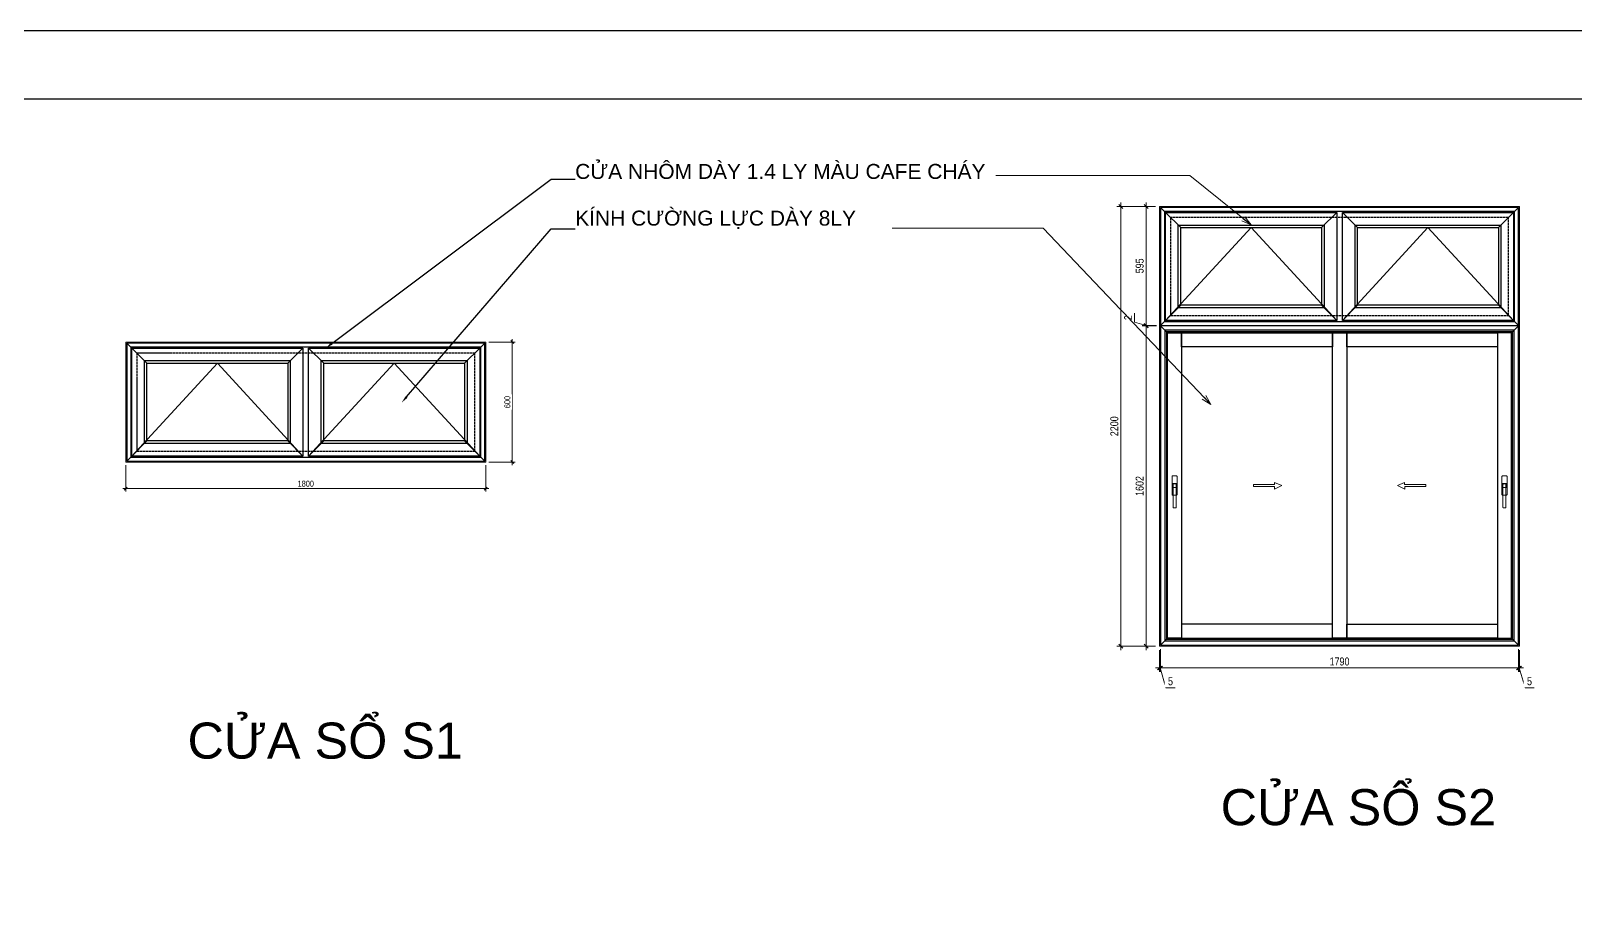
# Model space of a CAD drawing. Header units: millimetres. Extents: x 886808 to 1650903, y -1008069 to 230892.
# Drawn here: x 1621674 to 1637114, y -169107 to -160470 of the extents above; entities that cross this region are included whole.
import ezdxf
from ezdxf import colors
from ezdxf.entities.mleader import LeaderData, LeaderLine
from ezdxf.math import Vec2, Vec3

# ---------------------------------------------------------------- set-up
doc = ezdxf.new("R2010")
doc.units = ezdxf.units.MM
doc.linetypes.add('ACAD_ISO02W100', pattern=[15, 12, -3])
doc.layers.get('0').update_dxf_attribs({"lineweight": 0})
for name, color, linetype, lineweight in [('0___TUONG XAY MOI', 10, 'Continuous', 40), ('A-Wall', 113, 'Continuous', 30), ('A_Dim', 8, 'Continuous', 5), ('CỬA', 2, 'Continuous', 9), ('DIM', 149, 'Continuous', 13), ('DIM-EW', 142, 'Continuous', 5), ('KET CAU-WALL-EW', 14, 'Continuous', 15), ('PROFILE CAT-EW', 255, 'Continuous', 25), ('Q - TEN PHONG', 7, 'Continuous', 18), ('S17_Hidden', 63, 'ACAD_ISO02W100', 25)]:
    doc.layers.add(name, color=color, linetype=linetype, lineweight=lineweight)
doc.styles.add('ADP_HC_vni_HC', font='')
doc.styles.add('DAT', font='')
doc.styles.add('E1-R-0.8', font='arial.ttf', dxfattribs={"width": 0.8})
doc.styles.add('VNI-HELVE', font='')
doc.styles.get('ADP_HC_vni_HC').set_extended_font_data('VNI-Helve-Condense')
doc.styles.get('DAT').set_extended_font_data('VNI-Helve')
doc.styles.get('VNI-HELVE').set_extended_font_data('VNI-Helve-Condense')
doc.dimstyles.new('1-100 X2', dxfattribs={"dimtxt": 110, "dimasz": 75, "dimexe": 75, "dimexo": 150, "dimgap": 45, "dimtad": 1, "dimdec": 0, "dimrnd": 5, "dimzin": 0, "dimtxsty": 'VNI-HELVE', "dimblk": 'ARCHTICK', "dimcen": 50, "dimdle": 60, "dimclrd": 256, "dimclre": 256, "dimclrt": 2, "dimadec": 0, "dimazin": 0, "dimtfac": 1, "dimtdec": 0, "dimtix": 1, "dimtmove": 1, "dimatfit": 3, "dimldrblk": 'OPEN30', "dimfxl": 900, "dimtolj": 1, "dimtzin": 0, "dimlwd": 13, "dimlwe": 13, "dimarcsym": 1})
doc.dimstyles.new('EWS-1', dxfattribs={"dimtxt": 2, "dimasz": 1, "dimexe": 1, "dimexo": 1, "dimgap": 1.5, "dimtad": 1, "dimdec": 1, "dimzin": 9, "dimtxsty": 'E1-R-0.8', "dimblk": 'OBLIQUE', "dimcen": 1, "dimdle": 1, "dimclrd": 8, "dimclre": 8, "dimclrt": 256, "dimadec": 0, "dimazin": 2, "dimtfac": 1, "dimtdec": 1, "dimtix": 1, "dimtmove": 2, "dimatfit": 3, "dimfxl": 0, "dimtolj": 1, "dimlwd": 9, "dimlwe": 9, "dimarcsym": 0})

# ---------------------------------------------------------------- blocks, each defined once
blk = doc.blocks.new('ÈGERGER')
at = {"layer": 'A-Wall', "linetype": 'Continuous', "transparency": 33554636}
blk.add_line((-179936, -849840), (-132098, -849840), dxfattribs=at)
at = {"layer": 'Defpoints', "transparency": 33554636}
blk.add_lwpolyline([(-181644, -884626), (-131244, -884626), (-131244, -848986), (-181644, -848986)], close=True, dxfattribs=at)
blk = doc.blocks.new('_Oblique')
at = {"color": 0, "linetype": 'ByBlock', "lineweight": -2}
blk.add_line((-0.5, -0.5), (0.5, 0.5), dxfattribs=at)
blk = doc.blocks.new('*D958')
at = {"layer": 'Defpoints', "color": 0, "transparency": 16777216}
for p in [(2184.9, 1573.8), (2317.2, 1573.8), (2184.9, 973.3)]:
    blk.add_point(p, dxfattribs=at)
at = {"layer": 'DIM-EW', "color": 8, "lineweight": 9, "transparency": 16777216}
for p, q in [((2199.9, 1573.8), (2332.2, 1573.8)), ((2317.2, 958.3), (2317.2, 1588.8)), ((2199.9, 973.3), (2332.2, 973.3))]:
    blk.add_line(p, q, dxfattribs=at)
at = {"layer": 'DIM-EW', "color": 8, "lineweight": 9, "transparency": 16777216, "xscale": 15, "yscale": 15, "zscale": 15}
for p, rotation in [((2317.2, 1573.8), 90), ((2317.2, 973.3), 270)]:
    blk.add_blockref('_Oblique', p, dxfattribs=dict(at, rotation=rotation))
at = {"layer": 'DIM-EW', "transparency": 16777216, "insert": (2292.9, 1273.5), "char_height": 30, "attachment_point": 5, "rotation": 90, "style": 'E1-R-0.8', "bg_fill": 3, "box_fill_scale": 1.25, "bg_fill_color": 256, "bg_fill_true_color": 13158600, "bg_fill_transparency": 0}
blk.add_mtext('\\A1;600', dxfattribs=at)
blk = doc.blocks.new('*D959')
at = {"layer": 'Defpoints', "color": 0, "transparency": 16777216}
for p in [(385.1, 973.3), (2184.9, 973.3), (385.1, 840.7)]:
    blk.add_point(p, dxfattribs=at)
at = {"layer": 'DIM-EW', "color": 8, "lineweight": 9, "transparency": 16777216}
for p, q in [((385.1, 958.3), (385.1, 825.7)), ((2184.9, 958.3), (2184.9, 825.7)), ((2199.9, 840.7), (370.1, 840.7))]:
    blk.add_line(p, q, dxfattribs=at)
at = {"layer": 'DIM-EW', "color": 8, "lineweight": 9, "transparency": 16777216, "xscale": 15, "yscale": 15, "zscale": 15, "rotation": 180}
blk.add_blockref('_Oblique', (385.1, 840.7), dxfattribs=at)
at = {"layer": 'DIM-EW', "color": 8, "lineweight": 9, "transparency": 16777216, "xscale": 15, "yscale": 15, "zscale": 15}
blk.add_blockref('_Oblique', (2184.9, 840.7), dxfattribs=at)
at = {"layer": 'DIM-EW', "transparency": 16777216, "insert": (1285, 865.1), "char_height": 30, "attachment_point": 5, "style": 'E1-R-0.8', "bg_fill": 3, "box_fill_scale": 1.25, "bg_fill_color": 256, "bg_fill_true_color": 13158600, "bg_fill_transparency": 0}
blk.add_mtext('\\A1;1800', dxfattribs=at)
blk = doc.blocks.new('TAY KHOA GAT')
at = {"layer": 'CỬA'}
for points in [[(-8, 48), (8, 48, -0.414214), (13, 43), (13, -43, -0.414214), (8, -48), (-8, -48, -0.414214), (-13, -43), (-13, 43, -0.414214)], [(-8, -10), (8, -10, 0.414214), (10, -8), (10, 8, 0.414214), (8, 10), (-8, 10, 0.414214), (-10, 8), (-10, -8, 0.414214)], [(-5.5, 7.8), (5.5, 7.8, -0.414214), (7.5, 5.8), (7.5, -110, -0.414214), (5.5, -112), (-5.5, -112, -0.414214), (-7.5, -110), (-7.5, 5.8, -0.414214)]]:
    blk.add_lwpolyline(points, format="xyb", close=True, dxfattribs=at)
blk = doc.blocks.new('*D951')
at = {"layer": 'Defpoints', "color": 0, "transparency": 16777216}
for p in [(465.5, 1698.4), (470.5, 1703.4)]:
    blk.add_point(p, dxfattribs=at)
at = {"layer": 'DIM-EW', "color": 8, "lineweight": 9, "transparency": 16777216}
for p, q in [((465.5, 1678.4), (465.5, 1569.3)), ((470.5, 1683.4), (470.5, 1569.3)), ((465.5, 1589.3), (445.5, 1589.3)), ((468, 1589.3), (497.7, 1490.3)), ((470.5, 1589.3), (490.5, 1589.3)), ((497.7, 1490.3), (542.9, 1490.3))]:
    blk.add_line(p, q, dxfattribs=at)
at = {"layer": 'DIM-EW', "transparency": 16777216, "insert": (520.3, 1522.6), "char_height": 40, "attachment_point": 5, "style": 'E1-R-0.8', "bg_fill": 3, "box_fill_scale": 1.25, "bg_fill_color": 256, "bg_fill_true_color": 13158600, "bg_fill_transparency": 0}
blk.add_mtext('\\A1;5', dxfattribs=at)
at = {"layer": 'Defpoints', "color": 0, "transparency": 16777216}
blk.add_point((470.5, 1589.3), dxfattribs=at)
at = {"layer": 'DIM-EW', "color": 8, "lineweight": 9, "transparency": 16777216}
blk.add_line((465.5, 1589.3), (470.5, 1589.3), dxfattribs=at)
at = {"layer": 'DIM-EW', "color": 8, "lineweight": 9, "transparency": 16777216, "xscale": 20, "yscale": 20, "zscale": 20}
blk.add_blockref('_Oblique', (465.5, 1589.3), dxfattribs=at)
at = {"layer": 'DIM-EW', "color": 8, "lineweight": 9, "transparency": 16777216, "xscale": 20, "yscale": 20, "zscale": 20, "rotation": 180}
blk.add_blockref('_Oblique', (470.5, 1589.3), dxfattribs=at)
blk = doc.blocks.new('*D952')
at = {"layer": 'Defpoints', "color": 0, "transparency": 16777216}
for p in [(470.5, 1703.4), (2260.3, 1703.4), (2260.3, 1589.3)]:
    blk.add_point(p, dxfattribs=at)
at = {"layer": 'DIM-EW', "color": 8, "lineweight": 9, "transparency": 16777216}
for p, q in [((470.5, 1683.4), (470.5, 1569.3)), ((2260.3, 1683.4), (2260.3, 1569.3)), ((450.5, 1589.3), (2280.3, 1589.3))]:
    blk.add_line(p, q, dxfattribs=at)
at = {"layer": 'DIM-EW', "color": 8, "lineweight": 9, "transparency": 16777216, "xscale": 20, "yscale": 20, "zscale": 20, "rotation": 180}
blk.add_blockref('_Oblique', (470.5, 1589.3), dxfattribs=at)
at = {"layer": 'DIM-EW', "color": 8, "lineweight": 9, "transparency": 16777216, "xscale": 20, "yscale": 20, "zscale": 20}
blk.add_blockref('_Oblique', (2260.3, 1589.3), dxfattribs=at)
at = {"layer": 'DIM-EW', "transparency": 16777216, "insert": (1365.4, 1621.7), "char_height": 40, "attachment_point": 5, "style": 'E1-R-0.8', "bg_fill": 3, "box_fill_scale": 1.25, "bg_fill_color": 256, "bg_fill_true_color": 13158600, "bg_fill_transparency": 0}
blk.add_mtext('\\A1;1790', dxfattribs=at)
blk = doc.blocks.new('*D953')
at = {"layer": 'Defpoints', "color": 0, "transparency": 16777216}
for p in [(2260.3, 1703.4), (2265.3, 1698.4)]:
    blk.add_point(p, dxfattribs=at)
at = {"layer": 'DIM-EW', "color": 8, "lineweight": 9, "transparency": 16777216}
for p, q in [((2260.3, 1683.4), (2260.3, 1569.3)), ((2265.3, 1678.4), (2265.3, 1569.3)), ((2260.3, 1589.3), (2240.3, 1589.3)), ((2262.8, 1589.3), (2292.5, 1490.3)), ((2265.3, 1589.3), (2285.3, 1589.3)), ((2292.5, 1490.3), (2337.7, 1490.3))]:
    blk.add_line(p, q, dxfattribs=at)
at = {"layer": 'DIM-EW', "transparency": 16777216, "insert": (2315.1, 1522.6), "char_height": 40, "attachment_point": 5, "style": 'E1-R-0.8', "bg_fill": 3, "box_fill_scale": 1.25, "bg_fill_color": 256, "bg_fill_true_color": 13158600, "bg_fill_transparency": 0}
blk.add_mtext('\\A1;5', dxfattribs=at)
at = {"layer": 'Defpoints', "color": 0, "transparency": 16777216}
blk.add_point((2265.3, 1589.3), dxfattribs=at)
at = {"layer": 'DIM-EW', "color": 8, "lineweight": 9, "transparency": 16777216}
blk.add_line((2260.3, 1589.3), (2265.3, 1589.3), dxfattribs=at)
at = {"layer": 'DIM-EW', "color": 8, "lineweight": 9, "transparency": 16777216, "xscale": 20, "yscale": 20, "zscale": 20}
blk.add_blockref('_Oblique', (2260.3, 1589.3), dxfattribs=at)
at = {"layer": 'DIM-EW', "color": 8, "lineweight": 9, "transparency": 16777216, "xscale": 20, "yscale": 20, "zscale": 20, "rotation": 180}
blk.add_blockref('_Oblique', (2265.3, 1589.3), dxfattribs=at)
blk = doc.blocks.new('*D954')
at = {"layer": 'Defpoints', "color": 0, "transparency": 16777216}
for p in [(272.2, 3898.4), (465.5, 3898.4), (465.5, 1698.4)]:
    blk.add_point(p, dxfattribs=at)
at = {"layer": 'DIM-EW', "color": 8, "lineweight": 9, "transparency": 16777216}
for p, q in [((445.5, 3898.4), (252.2, 3898.4)), ((272.2, 1678.4), (272.2, 3918.4)), ((445.5, 1698.4), (252.2, 1698.4))]:
    blk.add_line(p, q, dxfattribs=at)
at = {"layer": 'DIM-EW', "color": 8, "lineweight": 9, "transparency": 16777216, "xscale": 20, "yscale": 20, "zscale": 20}
for p, rotation in [((272.2, 3898.4), 90), ((272.2, 1698.4), 270)]:
    blk.add_blockref('_Oblique', p, dxfattribs=dict(at, rotation=rotation))
at = {"layer": 'DIM-EW', "transparency": 16777216, "insert": (239.7, 2798.4), "char_height": 40, "attachment_point": 5, "rotation": 90, "style": 'E1-R-0.8', "bg_fill": 3, "box_fill_scale": 1.25, "bg_fill_color": 256, "bg_fill_true_color": 13158600, "bg_fill_transparency": 0}
blk.add_mtext('\\A1;2200', dxfattribs=at)
blk = doc.blocks.new('*D955')
at = {"layer": 'Defpoints', "color": 0, "transparency": 16777216}
for p in [(398.8, 3300.9), (470.5, 3300.9), (465.5, 1698.4)]:
    blk.add_point(p, dxfattribs=at)
at = {"layer": 'DIM-EW', "color": 8, "lineweight": 9, "transparency": 16777216}
for p, q in [((398.8, 1678.4), (398.8, 3320.9)), ((450.5, 3300.9), (378.8, 3300.9)), ((445.5, 1698.4), (378.8, 1698.4))]:
    blk.add_line(p, q, dxfattribs=at)
at = {"layer": 'DIM-EW', "color": 8, "lineweight": 9, "transparency": 16777216, "xscale": 20, "yscale": 20, "zscale": 20}
for p, rotation in [((398.8, 3300.9), 90), ((398.8, 1698.4), 270)]:
    blk.add_blockref('_Oblique', p, dxfattribs=dict(at, rotation=rotation))
at = {"layer": 'DIM-EW', "transparency": 16777216, "insert": (366.3, 2499.7), "char_height": 40, "attachment_point": 5, "rotation": 90, "style": 'E1-R-0.8', "bg_fill": 3, "box_fill_scale": 1.25, "bg_fill_color": 256, "bg_fill_true_color": 13158600, "bg_fill_transparency": 0}
blk.add_mtext('\\A1;1602', dxfattribs=at)
blk = doc.blocks.new('*D956')
at = {"layer": 'Defpoints', "color": 0, "transparency": 16777216}
for p in [(398.8, 3302.9), (470.5, 3302.9), (470.5, 3300.9)]:
    blk.add_point(p, dxfattribs=at)
at = {"layer": 'DIM-EW', "color": 8, "lineweight": 9, "transparency": 16777216}
for p, q in [((340.7, 3319.4), (340.7, 3364.5)), ((398.8, 3302.9), (398.8, 3322.9)), ((398.8, 3301.9), (340.7, 3319.4)), ((450.5, 3302.9), (378.8, 3302.9)), ((450.5, 3300.9), (378.8, 3300.9)), ((398.8, 3300.9), (398.8, 3302.9)), ((398.8, 3300.9), (398.8, 3280.9))]:
    blk.add_line(p, q, dxfattribs=at)
at = {"layer": 'DIM-EW', "color": 8, "lineweight": 9, "transparency": 16777216, "xscale": 20, "yscale": 20, "zscale": 20}
for p, rotation in [((398.8, 3302.9), 270), ((398.8, 3300.9), 90)]:
    blk.add_blockref('_Oblique', p, dxfattribs=dict(at, rotation=rotation))
at = {"layer": 'DIM-EW', "transparency": 16777216, "insert": (308.6, 3342), "char_height": 40, "attachment_point": 5, "rotation": 90, "style": 'E1-R-0.8', "bg_fill": 3, "box_fill_scale": 1.25, "bg_fill_color": 256, "bg_fill_true_color": 13158600, "bg_fill_transparency": 0}
blk.add_mtext('\\A1;2', dxfattribs=at)
blk = doc.blocks.new('*D957')
at = {"layer": 'Defpoints', "color": 0, "transparency": 16777216}
for p in [(398.8, 3898.4), (465.5, 3898.4), (470.5, 3302.9)]:
    blk.add_point(p, dxfattribs=at)
at = {"layer": 'DIM-EW', "color": 8, "lineweight": 9, "transparency": 16777216}
for p, q in [((445.5, 3898.4), (378.8, 3898.4)), ((398.8, 3282.9), (398.8, 3918.4)), ((450.5, 3302.9), (378.8, 3302.9))]:
    blk.add_line(p, q, dxfattribs=at)
at = {"layer": 'DIM-EW', "color": 8, "lineweight": 9, "transparency": 16777216, "xscale": 20, "yscale": 20, "zscale": 20}
for p, rotation in [((398.8, 3898.4), 90), ((398.8, 3302.9), 270)]:
    blk.add_blockref('_Oblique', p, dxfattribs=dict(at, rotation=rotation))
at = {"layer": 'DIM-EW', "transparency": 16777216, "insert": (366.3, 3600.7), "char_height": 40, "attachment_point": 5, "rotation": 90, "style": 'E1-R-0.8', "bg_fill": 3, "box_fill_scale": 1.25, "bg_fill_color": 256, "bg_fill_true_color": 13158600, "bg_fill_transparency": 0}
blk.add_mtext('\\A1;595', dxfattribs=at)
blk = doc.blocks.new('_ArchTick')
at = {"color": 0, "linetype": 'ByBlock', "const_width": 0.15}
blk.add_lwpolyline([(-0.5, -0.5), (0.5, 0.5)], dxfattribs=at)
blk = doc.blocks.new('A$C37DC7DD8')
at = {"layer": 'DIM', "color": 250, "transparency": 33554636}
for points in [[(415.1, 1003.3), (842.9, 1467.8), (1270.7, 1003.3)], [(1299.3, 1003.3), (1727.1, 1467.8), (2154.9, 1003.3)]]:
    blk.add_lwpolyline(points, dxfattribs=at)
at = {"layer": 'KET CAU-WALL-EW', "transparency": 33554636}
blk.add_lwpolyline([(2184.9, 1573.8), (385.1, 1573.8), (385.1, 973.3), (2184.9, 973.3)], close=True, dxfattribs=at)
at = {"layer": 'PROFILE CAT-EW', "transparency": 33554636}
for p, q in [((440.1, 1518.8), (390.1, 1568.8)), ((2129.9, 1518.8), (2179.9, 1568.8)), ((415.1, 1543.8), (491.1, 1467.8)), ((1194.7, 1467.8), (1270.7, 1543.8)), ((1299.3, 1543.8), (1375.3, 1467.8)), ((2078.9, 1467.8), (2154.9, 1543.8)), ((415.1, 1003.3), (491.1, 1079.3)), ((1270.7, 1003.3), (1194.7, 1079.3)), ((1375.3, 1079.3), (1299.3, 1003.3)), ((2078.9, 1079.3), (2154.9, 1003.3)), ((390.1, 978.3), (410.1, 998.3)), ((2159.9, 998.3), (2179.9, 978.3))]:
    blk.add_line(p, q, dxfattribs=at)
for points in [[(390.1, 978.3), (2179.9, 978.3), (2179.9, 1568.8), (390.1, 1568.8)], [(410.1, 998.3), (2159.9, 998.3), (2159.9, 1548.8), (410.1, 1548.8)], [(415.1, 1543.8), (1270.7, 1543.8), (1270.7, 1003.3), (415.1, 1003.3)], [(1194.7, 1079.3), (491.1, 1079.3), (491.1, 1467.8), (1194.7, 1467.8)], [(1299.3, 1543.8), (2154.9, 1543.8), (2154.9, 1003.3), (1299.3, 1003.3)], [(2078.9, 1079.3), (1375.3, 1079.3), (1375.3, 1467.8), (2078.9, 1467.8)]]:
    blk.add_lwpolyline(points, close=True, dxfattribs=at)
at = {"layer": 'PROFILE CAT-EW', "color": 4, "transparency": 33554636}
for points in [[(1207.5, 1066.5), (478.3, 1066.5), (478.3, 1480.6), (1207.5, 1480.6)], [(2091.7, 1066.5), (1362.5, 1066.5), (1362.5, 1480.6), (2091.7, 1480.6)]]:
    blk.add_lwpolyline(points, close=True, dxfattribs=at)
at = {"layer": 'S17_Hidden', "transparency": 33554636}
blk.add_lwpolyline([(2129.9, 1518.8), (440.1, 1518.8), (440.1, 1028.3), (2129.9, 1028.3)], close=True, dxfattribs=at)
at = {"layer": 'DIM-EW', "transparency": 33554636}
dim = blk.add_linear_dim(base=(2317.2063059, 1573.7999469), p1=(2184.9143523, 973.2999469), p2=(2184.9143523, 1573.7999469), angle=90, dimstyle='EWS-1', override={"dimscale": 15, "dimgap": 0.6, "dimdec": 0, "dimtdec": 0, "dimtix": 0, "dimtofl": 0, "dimtmove": 1, "dimtfill": 1}, dxfattribs=at)
dim.commit()
dim.dimension.update_dxf_attribs({"geometry": '*D958', "text_midpoint": (2292.8891163, 1273.5499469)})
dim = blk.add_linear_dim(base=(385.1, 840.7), p1=(2184.9, 973.3), p2=(385.1, 973.3), dimstyle='EWS-1', override={"dimscale": 15, "dimgap": 0.6, "dimdec": 0, "dimtdec": 0, "dimtix": 0, "dimtofl": 0, "dimtmove": 1, "dimtfill": 1}, dxfattribs=at)
dim.commit()
dim.dimension.update_dxf_attribs({"geometry": '*D959', "text_midpoint": (1285, 865.1)})
blk = doc.blocks.new('A$C19445196')
at = {"layer": 'CỬA', "transparency": 33554636}
for points in [[(1039.7, 2497.8), (1039.7, 2484.3), (1076.2, 2502.8), (1040.7, 2517.8), (1040.7, 2507.8), (934.7, 2507.8), (934.7, 2497.8)], [(1691.2, 2497.8), (1691.2, 2484.3), (1654.7, 2502.8), (1690.2, 2517.8), (1690.2, 2507.8), (1796.2, 2507.8), (1796.2, 2497.8)]]:
    blk.add_lwpolyline(points, close=True, dxfattribs=at)
at = {"layer": 'DIM', "color": 250, "transparency": 33554636}
for points in [[(495.5, 3327.9), (923.3, 3792.4), (1351.1, 3327.9)], [(1379.7, 3327.9), (1807.5, 3792.4), (2235.3, 3327.9)]]:
    blk.add_lwpolyline(points, dxfattribs=at)
at = {"layer": 'DIM-EW', "transparency": 33554636}
blk.add_lwpolyline([(2260.3, 3302.9), (470.5, 3302.9), (470.5, 3300.9), (2260.3, 3300.9)], close=True, dxfattribs=at)
at = {"layer": 'KET CAU-WALL-EW', "transparency": 33554636}
blk.add_lwpolyline([(2265.3, 3898.4), (465.5, 3898.4), (465.5, 1698.4), (2265.3, 1698.4)], close=True, dxfattribs=at)
at = {"layer": 'PROFILE CAT-EW', "transparency": 33554636}
for p, q in [((520.5, 3843.4), (470.5, 3893.4)), ((495.5, 3868.4), (571.5, 3792.4)), ((1275.1, 3792.4), (1351.1, 3868.4)), ((1379.7, 3868.4), (1455.7, 3792.4)), ((2159.3, 3792.4), (2235.3, 3868.4)), ((2210.3, 3843.4), (2260.3, 3893.4)), ((495.5, 3327.9), (571.5, 3403.9)), ((1351.1, 3327.9), (1275.1, 3403.9)), ((1455.7, 3403.9), (1379.7, 3327.9)), ((2159.3, 3403.9), (2235.3, 3327.9)), ((470.5, 3302.9), (490.5, 3322.9)), ((2240.3, 3322.9), (2260.3, 3302.9))]:
    blk.add_line(p, q, dxfattribs=at)
for points in [[(470.5, 3302.9), (2260.3, 3302.9), (2260.3, 3893.4), (470.5, 3893.4)], [(490.5, 3322.9), (2240.3, 3322.9), (2240.3, 3873.4), (490.5, 3873.4)], [(495.5, 3868.4), (1351.1, 3868.4), (1351.1, 3327.9), (495.5, 3327.9)], [(1379.7, 3868.4), (2235.3, 3868.4), (2235.3, 3327.9), (1379.7, 3327.9)], [(1275.1, 3403.9), (571.5, 3403.9), (571.5, 3792.4), (1275.1, 3792.4)], [(2159.3, 3403.9), (1455.7, 3403.9), (1455.7, 3792.4), (2159.3, 3792.4)], [(2260.3, 3300.9), (470.5, 3300.9), (470.5, 1703.4), (2260.3, 1703.4)], [(492.7, 1725.6), (2238.1, 1725.6), (2238.1, 3278.7), (492.7, 3278.7)], [(575.9, 1738.8), (505.9, 1738.8), (505.9, 3265.5), (575.9, 3265.5)], [(1329.8, 3195.5), (575.9, 3195.5), (575.9, 3265.5), (1329.8, 3265.5)], [(1401.1, 1738.8), (1329.8, 1738.8), (1329.8, 3265.5), (1401.1, 3265.5)], [(2154.9, 3195.5), (1401.1, 3195.5), (1401.1, 3265.5), (2154.9, 3265.5)], [(2224.9, 3265.5), (2154.9, 3265.5), (2154.9, 1738.8), (2224.9, 1738.8)], [(1329.8, 1808.8), (575.9, 1808.8), (575.9, 1738.8), (1329.8, 1738.8)], [(1401.1, 1808.8), (2154.9, 1808.8), (2154.9, 1738.8), (1401.1, 1738.8)]]:
    blk.add_lwpolyline(points, close=True, dxfattribs=at)
at = {"layer": 'PROFILE CAT-EW', "color": 4, "transparency": 33554636}
for points in [[(1287.9, 3391.1), (558.7, 3391.1), (558.7, 3805.2), (1287.9, 3805.2)], [(2172.1, 3391.1), (1442.9, 3391.1), (1442.9, 3805.2), (2172.1, 3805.2)]]:
    blk.add_lwpolyline(points, close=True, dxfattribs=at)
at = {"layer": 'PROFILE CAT-EW', "transparency": 33554636, "flags": 128}
for points in [[(505.9, 3265.5), (470.5, 3300.9)], [(2224.9, 3265.5), (2260.3, 3300.9)], [(470.5, 1703.4), (505.9, 1738.8)], [(2260.3, 1703.4), (2224.9, 1738.8)]]:
    blk.add_lwpolyline(points, dxfattribs=at)
blk.add_lwpolyline([(2229.9, 3270.5), (500.9, 3270.5), (500.9, 1733.8), (2229.9, 1733.8)], close=True, dxfattribs=at)
at = {"layer": 'S17_Hidden', "transparency": 33554636}
blk.add_lwpolyline([(2210.3, 3843.4), (520.5, 3843.4), (520.5, 3352.9), (2210.3, 3352.9)], close=True, dxfattribs=at)
at = {"layer": 'DIM-EW', "transparency": 33554636}
blk.add_blockref('TAY KHOA GAT', (540.9, 2502.2), dxfattribs=at)
at = {"layer": 'DIM-EW', "transparency": 33554636, "xscale": -1}
blk.add_blockref('TAY KHOA GAT', (2190, 2502.2), dxfattribs=at)
at = {"layer": 'DIM-EW', "transparency": 33554636}
dim = blk.add_linear_dim(base=(470.5, 1589.3), p1=(465.5, 1698.4), p2=(470.5, 1703.4), dimstyle='EWS-1', override={"dimscale": 20, "dimgap": 0.6, "dimdec": 0, "dimtdec": 0, "dimtix": 0, "dimtofl": 0, "dimtmove": 1, "dimtfill": 1}, dxfattribs=at)
dim.commit()
dim.dimension.update_dxf_attribs({"geometry": '*D951', "text_midpoint": (509.7, 1522.6)})
dim = blk.add_linear_dim(base=(2260.3, 1589.3), p1=(470.5, 1703.4), p2=(2260.3, 1703.4), dimstyle='EWS-1', override={"dimscale": 20, "dimgap": 0.6, "dimdec": 0, "dimtdec": 0, "dimtix": 0, "dimtofl": 0, "dimtmove": 1, "dimtfill": 1}, dxfattribs=at)
dim.commit()
dim.dimension.update_dxf_attribs({"geometry": '*D952', "text_midpoint": (1365.4, 1621.7)})
dim = blk.add_linear_dim(base=(272.2, 3898.4), p1=(465.5, 1698.4), p2=(465.5, 3898.4), angle=90, dimstyle='EWS-1', override={"dimscale": 20, "dimgap": 0.6, "dimdec": 0, "dimtdec": 0, "dimtix": 0, "dimtofl": 0, "dimtmove": 1, "dimtfill": 1}, dxfattribs=at)
dim.commit()
dim.dimension.update_dxf_attribs({"geometry": '*D954', "text_midpoint": (239.7, 2798.4)})
dim = blk.add_linear_dim(base=(2265.3, 1589.3), p1=(2260.3, 1703.4), p2=(2265.3, 1698.4), dimstyle='EWS-1', override={"dimscale": 20, "dimgap": 0.6, "dimdec": 0, "dimtdec": 0, "dimtix": 0, "dimtofl": 0, "dimtmove": 1, "dimtfill": 1}, dxfattribs=at)
dim.commit()
dim.dimension.update_dxf_attribs({"geometry": '*D953', "text_midpoint": (2304.5, 1522.6)})
dim = blk.add_linear_dim(base=(398.75002, 3300.9283), p1=(465.4652, 1698.42831), p2=(470.4652, 3300.9283), angle=90, dimstyle='EWS-1', override={"dimscale": 20, "dimgap": 0.6, "dimdec": 0, "dimtdec": 0, "dimtix": 0, "dimtofl": 0, "dimtmove": 1, "dimtfill": 1}, dxfattribs=at)
dim.commit()
dim.dimension.update_dxf_attribs({"geometry": '*D955', "text_midpoint": (366.3271, 2499.67831)})
dim = blk.add_linear_dim(base=(398.8, 3302.9), p1=(470.5, 3300.9), p2=(470.5, 3302.9), angle=90, dimstyle='EWS-1', override={"dimscale": 20, "dimgap": 0.6, "dimdec": 0, "dimtdec": 0, "dimtix": 0, "dimtofl": 0, "dimtmove": 1, "dimtfill": 1}, dxfattribs=at)
dim.commit()
dim.dimension.update_dxf_attribs({"geometry": '*D956', "text_midpoint": (308.6, 3331.4)})
dim = blk.add_linear_dim(base=(398.7500167, 3898.428313), p1=(470.4651964, 3302.928313), p2=(465.4651964, 3898.428313), angle=90, dimstyle='EWS-1', override={"dimscale": 20, "dimgap": 0.6, "dimdec": 0, "dimtdec": 0, "dimtix": 0, "dimtofl": 0, "dimtmove": 1, "dimtfill": 1}, dxfattribs=at)
dim.commit()
dim.dimension.update_dxf_attribs({"geometry": '*D957', "text_midpoint": (366.3270972, 3600.678313)})

msp = doc.modelspace()

# ---------------------------------------------------------------- block references
at = {"layer": '0___TUONG XAY MOI', "transparency": 33554636, "xscale": 0.7972382581455364, "yscale": 0.7972382581455364, "zscale": 0.7972382581455364}
msp.add_blockref('ÈGERGER', (1755535.8, 516373.7), dxfattribs=at)

# ---------------------------------------------------------------- texts
at = {"layer": 'Q - TEN PHONG', "transparency": 33554636, "char_height": 360.601, "width": 9532.288, "attachment_point": 2, "style": 'DAT'}
for s, insert in [('{\\fArial|b0|i0|c0|p34;CỬA SỔ S1}', (1624617, -167390.5)), ('{\\fArial|b0|i0|c0|p34;CỬA SỔ S2}', (1634946.4, -168056.4))]:
    msp.add_mtext(s, dxfattribs=dict(at, insert=insert))

# ---------------------------------------------------------------- next in the draw order: block references
at = {"layer": 'A_Dim', "transparency": 33554636, "xscale": 2, "yscale": 2, "zscale": 2}
for name, p in [('A$C19445196', (1632027.6, -170023)), ('A$C37DC7DD8', (1621852.4, -166730.8))]:
    msp.add_blockref(name, p, dxfattribs=at)

# ---------------------------------------------------------------- next in the draw order: leaders
at = {"transparency": 33554636}
for points in [[(1633874.1, -162412.5), (1633261.9, -161918), (1631321.9, -161918)], [(1633472.9, -164209), (1631794.7, -162444.1), (1630285.2, -162444.1)]]:
    msp.add_leader(points, dimstyle='1-100 X2', override={"dimasz": 100, "dimtad": 0}, dxfattribs=at)
ml = msp.add_multileader_mtext('Standard', dxfattribs=at)
ml.set_content('{\\fArial|b0|i0|c0|p34;CỬA NHÔM DÀY 1.4 LY MÀU CAFE CHÁY}', color=30, style='ADP_HC_vni_HC')
ml.set_leader_properties()
ml.build(insert=Vec2(0, 0))
ml.multileader.update_dxf_attribs({"text_left_attachment_type": 7, "text_right_attachment_type": 7, "text_top_attachment_type": 10, "text_bottom_attachment_type": 10, "dogleg_length": 0.36, "arrow_head_size": 75})
ctx = ml.context
ctx.base_point, ctx.char_height, ctx.arrow_head_size, ctx.landing_gap_size, ctx.plane_origin = Vec3(1627116, -161954.1), 150, 75, 0, Vec3(1625804.6, -158760.5)
ctx.left_attachment, ctx.right_attachment = 7, 7
notes = []
notes.append((ctx, [(0, (1, 1, 0), (1626875.1, -161954.1), (1, 0), 240.9, [(0, [(1624622.6, -163643.2)], 0, [])])]))
ctx.mtext.insert, ctx.mtext.flow_direction = Vec3(1627116, -161801.6), 5
ml = msp.add_multileader_mtext('Standard', dxfattribs=at)
ml.set_content('{\\fArial|b0|i0|c0|p34;KÍNH CƯỜNG LỰC DÀY 8LY}', color=30, style='ADP_HC_vni_HC')
ml.set_leader_properties()
ml.build(insert=Vec2(0, 0))
ml.multileader.update_dxf_attribs({"text_left_attachment_type": 7, "text_right_attachment_type": 7, "text_top_attachment_type": 10, "text_bottom_attachment_type": 10, "dogleg_length": 0.36, "arrow_head_size": 75})
ctx = ml.context
ctx.base_point, ctx.char_height, ctx.arrow_head_size, ctx.landing_gap_size, ctx.plane_origin = Vec3(1627116, -162451.9), 150, 75, 0, Vec3(1629519.7, -158512.7)
ctx.left_attachment, ctx.right_attachment = 7, 7
notes.append((ctx, [(0, (1, 1, 0), (1626875.1, -162451.9), (1, 0), 240.9, [(0, [(1625381.7, -164188.9)], 0, [])])]))
ctx.mtext.insert, ctx.mtext.flow_direction = Vec3(1627116, -162268.6), 5
for ctx, leaders in notes:
    for number, flags, end, landing, length, lines in leaders:
        leader = LeaderData()
        leader.index, (leader.has_last_leader_line, leader.has_dogleg_vector, leader.attachment_direction) = number, flags
        leader.last_leader_point, leader.dogleg_vector, leader.dogleg_length = Vec3(end), Vec3(landing), length
        for number, points, colour, breaks in lines:
            line = LeaderLine()
            line.index, line.vertices, line.color, line.breaks = number, Vec3.list(points), colors.encode_raw_color(colour), breaks
            leader.lines.append(line)
        ctx.leaders.append(leader)

doc.saveas('drawing.dxf')
